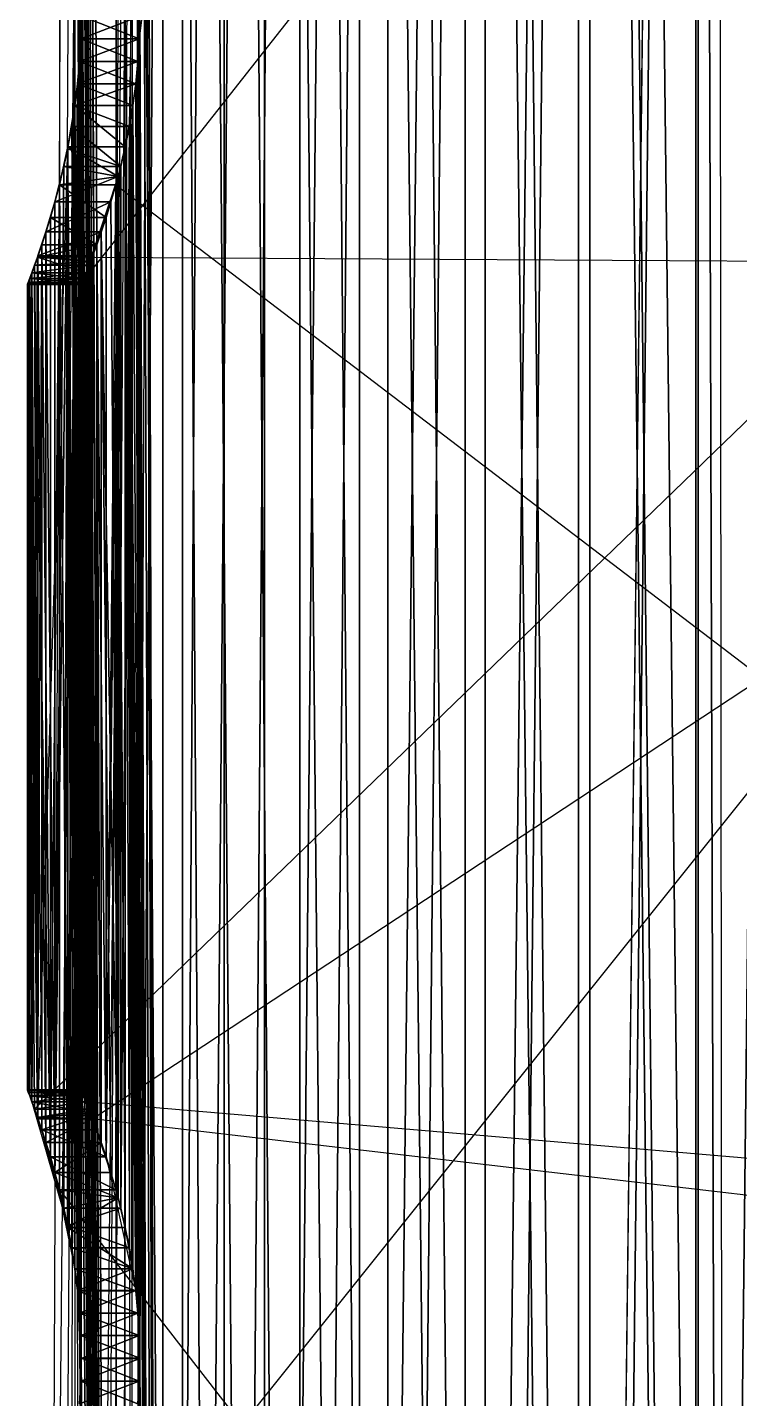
# Model space of a CAD drawing. Extents: x 234 to 504, y 2754 to 8450.
# Drawn here: x 234.2 to 371.6, y 3522.7 to 3787.2 of the extents above; entities that cross this region are included whole.
import ezdxf

# ---------------------------------------------------------------- set-up
doc = ezdxf.new("R2010")
doc.units = 0
doc.layers.get('0').update_dxf_attribs({"linetype": 'CONTINUOUS'})

msp = doc.modelspace()

# ---------------------------------------------------------------- linework, layer by layer
at = {"color": 7}
for points in [[(385.98, 6551.26, -102.26), (363.16, 4652.49, -101.29), (363.16, 6551.26, -101.29), (363.16, 4652.49, -101.29), (385.98, 6551.26, -102.26), (385.98, 4652.49, -102.26), (363.16, 4652.49, -101.29), (363.16, 4652.49, -101.29), (385.98, 4652.49, -102.26), (368.88, 2753.73, -101.17), (363.16, 4652.49, -101.29), (368.88, 2753.73, -101.17), (385.98, 4652.49, -102.26), (385.98, 2753.73, -102.26), (368.88, 2753.73, -101.17), (303.72, 8450.03, -129.98)], [(303.72, 8450.03, -129.98), (368.88, 2753.73, -111.52)], [(363.16, 8450.03, -101.29), (368.88, 2753.73, -101.17), (363.16, 2753.73, -101.29), (363.16, 4652.49, -101.29), (368.88, 2753.73, -101.17), (363.16, 4652.49, -101.29), (363.16, 2753.73, -101.29), (340.51, 2753.73, -104.19), (363.16, 4652.49, -101.29)], [(481.86, 5601.87, -184.02), (255.81, 3785.04, -287.41), (255.9, 3789.42, -287.59), (260.38, 2753.73, -296.42), (255.81, 3785.04, -287.41), (260.38, 2753.73, -296.42), (255.9, 3789.42, -287.59), (260.38, 4652.49, -296.42), (260.38, 2753.73, -296.42), (260.38, 2753.73, -296.42), (260.38, 4652.49, -296.42), (272.18, 2753.73, -313.88), (260.38, 2753.73, -296.42), (272.18, 2753.73, -313.88), (260.38, 4652.49, -296.42)], [(251.34, 4652.49, -170.14), (237.81, 3229.94, -205.01)], [(251.34, 4652.49, -170.14), (251.34, 2753.73, -170.14), (244.52, 4561.79, -184.21)], [(260.38, 4652.49, -296.42), (249.4, 3491.62, -270.02)], [(251.34, 4652.49, -301.47), (264.12, 2753.73, -320.39), (264.12, 2753.73, -320.39), (251.34, 4652.49, -301.47), (251.34, 2753.73, -301.47), (264.12, 2753.73, -320.39), (251.34, 2753.73, -301.47), (251.34, 4652.49, -301.47)], [(264.12, 4652.49, -151.22), (264.12, 2753.73, -151.22), (251.34, 2753.73, -170.14), (264.12, 4652.49, -151.22)], [(264.12, 4652.49, -151.22), (251.34, 2753.73, -170.14), (251.34, 4652.49, -170.14)], [(260.38, 2753.73, -296.42), (255.9, 3271.57, -287.59), (255.9, 3530.49, -287.59), (260.38, 2753.73, -296.42), (255.9, 3530.49, -287.59), (255.9, 3271.57, -287.59), (255.81, 3275.96, -287.41), (255.9, 3530.49, -287.59), (255.9, 3530.49, -287.59), (255.81, 3275.96, -287.41), (255.56, 3280.32, -286.85), (255.9, 3530.49, -287.59), (255.9, 3789.42, -287.59), (255.81, 3793.8, -287.41), (260.38, 4652.49, -296.42), (255.9, 3789.42, -287.59), (260.38, 4652.49, -296.42), (255.81, 3793.8, -287.41), (255.56, 3798.17, -286.85), (260.38, 4652.49, -296.42)], [(260.38, 4652.49, -175.19), (255.9, 3530.51, -184.02), (255.81, 3526.1, -184.21), (260.38, 2753.73, -175.19), (255.9, 3530.51, -184.02), (260.38, 2753.73, -175.19), (255.81, 4561.79, -184.21)], [(255.81, 4561.79, -184.21), (260.38, 2753.73, -175.19), (260.38, 4652.49, -175.19)], [(260.38, 4652.49, -175.19), (260.38, 2753.73, -175.19), (272.18, 4652.49, -157.73)], [(272.18, 4652.49, -157.73), (260.38, 2753.73, -175.19), (272.18, 2753.73, -157.73), (272.18, 4652.49, -157.73)], [(264.12, 4652.49, -320.39), (279.93, 2753.73, -336.88), (279.93, 2753.73, -336.88), (264.12, 4652.49, -320.39), (264.12, 2753.73, -320.39), (279.93, 2753.73, -336.88), (264.12, 2753.73, -320.39), (264.12, 4652.49, -320.39)], [(279.93, 4652.49, -134.74), (279.93, 2753.73, -134.74), (264.12, 2753.73, -151.22), (279.93, 4652.49, -134.74)], [(279.93, 4652.49, -134.74), (264.12, 2753.73, -151.22), (264.12, 4652.49, -151.22)], [(272.18, 4652.49, -157.73), (272.18, 2753.73, -157.73), (286.77, 4652.49, -142.51)], [(286.77, 4652.49, -142.51), (272.18, 2753.73, -157.73), (286.77, 2753.73, -142.51), (286.77, 4652.49, -142.51)], [(272.18, 4652.49, -313.88), (272.18, 2753.73, -313.88), (272.18, 2753.73, -313.88), (272.18, 4652.49, -313.88), (286.77, 2753.73, -329.1), (272.18, 2753.73, -313.88), (286.77, 2753.73, -329.1), (272.18, 4652.49, -313.88)], [(279.93, 4652.49, -336.88), (298.29, 2753.73, -350.46), (298.29, 2753.73, -350.46), (279.93, 4652.49, -336.88), (279.93, 2753.73, -336.88), (298.29, 2753.73, -350.46), (279.93, 2753.73, -336.88), (279.93, 4652.49, -336.88)], [(298.29, 4652.49, -121.16), (298.29, 2753.73, -121.16), (279.93, 2753.73, -134.74), (298.29, 4652.49, -121.16)], [(298.29, 4652.49, -121.16), (279.93, 2753.73, -134.74), (279.93, 4652.49, -134.74)], [(286.77, 4652.49, -142.51), (286.77, 2753.73, -142.51), (303.72, 4652.49, -129.98)], [(303.72, 4652.49, -129.98), (286.77, 2753.73, -142.51), (303.72, 2753.73, -129.98), (303.72, 4652.49, -129.98)], [(286.77, 4652.49, -329.1), (286.77, 2753.73, -329.1), (286.77, 2753.73, -329.1), (286.77, 4652.49, -329.1), (303.72, 2753.73, -341.64), (286.77, 2753.73, -329.1), (303.72, 2753.73, -341.64), (286.77, 4652.49, -329.1)], [(298.29, 4652.49, -350.46), (318.68, 2753.73, -360.74), (318.68, 2753.73, -360.74), (298.29, 4652.49, -350.46), (298.29, 2753.73, -350.46), (318.68, 2753.73, -360.74), (298.29, 2753.73, -350.46), (298.29, 4652.49, -350.46)], [(318.68, 4652.49, -110.88), (318.68, 2753.73, -110.88), (298.29, 2753.73, -121.16), (318.68, 4652.49, -110.88)], [(318.68, 4652.49, -110.88), (298.29, 2753.73, -121.16), (298.29, 4652.49, -121.16)], [(303.72, 4652.49, -129.98), (303.72, 2753.73, -129.98), (322.54, 4652.49, -120.49)], [(322.54, 4652.49, -120.49), (303.72, 2753.73, -129.98), (322.54, 2753.73, -120.49), (322.54, 4652.49, -120.49)], [(303.72, 4652.49, -341.64), (303.72, 2753.73, -341.64), (303.72, 2753.73, -341.64), (303.72, 4652.49, -341.64), (322.54, 2753.73, -351.13), (303.72, 2753.73, -341.64), (322.54, 2753.73, -351.13), (303.72, 4652.49, -341.64)], [(318.68, 4652.49, -360.74), (340.51, 2753.73, -367.42), (340.51, 2753.73, -367.42), (318.68, 4652.49, -360.74), (318.68, 2753.73, -360.74), (340.51, 2753.73, -367.42), (318.68, 2753.73, -360.74), (318.68, 4652.49, -360.74)], [(340.51, 4652.49, -104.19), (340.51, 2753.73, -104.19), (318.68, 2753.73, -110.88), (340.51, 4652.49, -104.19)], [(340.51, 4652.49, -104.19), (318.68, 2753.73, -110.88), (318.68, 4652.49, -110.88)], [(322.54, 4652.49, -120.49), (322.54, 2753.73, -120.49), (342.7, 4652.49, -114.31)], [(342.7, 4652.49, -114.31), (322.54, 2753.73, -120.49), (342.7, 2753.73, -114.31), (342.7, 4652.49, -114.31)], [(322.54, 4652.49, -351.13), (322.54, 2753.73, -351.13), (322.54, 2753.73, -351.13), (322.54, 4652.49, -351.13), (342.7, 2753.73, -357.3), (322.54, 2753.73, -351.13), (342.7, 2753.73, -357.3), (322.54, 4652.49, -351.13)], [(340.51, 4652.49, -367.42), (363.16, 2753.73, -370.33), (363.16, 2753.73, -370.33), (340.51, 4652.49, -367.42), (340.51, 2753.73, -367.42), (363.16, 2753.73, -370.33), (340.51, 2753.73, -367.42), (340.51, 4652.49, -367.42)], [(363.16, 4652.49, -101.29), (340.51, 2753.73, -104.19), (340.51, 4652.49, -104.19)], [(342.7, 4652.49, -114.31), (342.7, 2753.73, -114.31), (363.6, 4652.49, -111.64)], [(363.6, 4652.49, -111.64), (342.7, 2753.73, -114.31), (363.6, 2753.73, -111.64), (363.6, 4652.49, -111.64)], [(342.7, 4652.49, -357.3), (342.7, 2753.73, -357.3), (342.7, 2753.73, -357.3), (342.7, 4652.49, -357.3), (363.6, 2753.73, -359.98), (342.7, 2753.73, -357.3), (363.6, 2753.73, -359.98), (342.7, 4652.49, -357.3)], [(363.16, 4652.49, -370.33), (385.98, 2753.73, -369.36), (385.98, 2753.73, -369.36), (363.16, 4652.49, -370.33), (363.16, 2753.73, -370.33), (385.98, 2753.73, -369.36), (363.16, 2753.73, -370.33), (363.16, 4652.49, -370.33)], [(363.6, 4652.49, -111.64), (363.6, 2753.73, -111.64), (384.67, 4652.49, -112.53)], [(363.6, 4652.49, -111.64), (363.6, 2753.73, -111.64), (368.88, 2753.73, -111.52), (384.67, 4652.49, -112.53), (363.6, 2753.73, -111.64), (384.67, 4652.49, -112.53), (368.88, 2753.73, -111.52), (384.67, 2753.73, -112.53), (384.67, 4652.49, -112.53)], [(363.6, 4652.49, -359.98), (363.6, 2753.73, -359.98), (363.6, 2753.73, -359.98), (363.6, 4652.49, -359.98), (384.67, 2753.73, -359.08), (363.6, 2753.73, -359.98), (384.67, 2753.73, -359.08), (363.6, 4652.49, -359.98)], [(236.18, 2753.73, -258.56), (243.91, 4579.25, -285.92)], [(246.38, 2753.73, -214.8), (255.81, 4570.58, -184.21)], [(244.52, 4561.8, -287.41), (251.34, 2753.73, -301.47), (251.34, 2753.73, -301.47), (244.52, 4561.8, -287.41)], [(244.52, 4561.79, -184.21), (251.34, 2753.73, -170.14), (244.6, 4307.28, -184.02)], [(243.4, 4548.93, -284.63), (243.4, 3513.24, -284.63)], [(253.9, 4544.85, -188.62), (254.59, 3547.77, -186.99), (255.15, 3543.54, -185.69), (253.9, 3768.09, -188.62), (254.59, 3547.77, -186.99), (253.9, 3768.09, -188.62), (255.15, 3543.54, -185.69), (255.56, 3539.23, -184.77), (253.9, 3768.09, -188.62), (253.9, 3768.09, -188.62), (255.56, 3539.23, -184.77), (255.81, 3534.89, -184.21), (253.9, 3768.09, -188.62), (251.73, 3758.45, -194.3), (251.73, 3561.46, -194.3), (252.24, 3760.42, -192.9), (251.73, 3758.45, -194.3), (252.24, 3760.42, -192.9), (251.73, 3561.46, -194.3), (252.24, 3559.49, -192.9), (252.24, 3760.42, -192.9), (252.24, 3760.42, -192.9), (252.24, 3559.49, -192.9), (253.9, 3768.09, -188.62), (252.24, 3760.42, -192.9), (253.9, 3768.09, -188.62), (252.24, 3559.49, -192.9), (253.9, 3551.82, -188.62), (253.9, 3768.09, -188.62), (253.9, 3768.09, -188.62), (253.9, 3551.82, -188.62), (254.59, 3547.77, -186.99), (253.9, 3768.09, -188.62), (254.59, 3806.69, -186.99)], [(240.41, 4339.79, -276.1), (240.41, 4080.87, -276.1), (242.06, 4073.59, -281.02), (242.06, 4282.01, -281.02), (240.41, 4080.87, -276.1), (240.41, 3563.03, -276.1), (242.06, 3555.75, -281.02), (240.41, 3756.88, -276.1), (240.41, 3563.03, -276.1), (500.75, 3227.48, -262.96)], [(241.93, 2753.73, -280.66), (243.91, 4320.33, -285.92)], [(255.56, 4057.09, -286.85), (255.9, 3530.49, -287.59), (255.81, 3534.88, -287.41), (253.11, 3764.16, -281.02), (255.9, 3530.49, -287.59), (253.11, 3764.16, -281.02), (255.81, 3534.88, -287.41), (255.56, 3539.25, -286.85), (253.11, 3764.16, -281.02), (253.11, 3764.16, -281.02), (255.56, 3539.25, -286.85), (255.14, 3543.57, -285.91), (253.11, 3764.16, -281.02), (255.14, 4320.33, -285.91)], [(255.56, 4316.01, -286.85), (255.56, 3262.82, -286.85), (260.38, 2753.73, -296.42), (255.15, 3258.51, -285.92), (255.56, 3262.82, -286.85), (255.15, 3258.51, -285.92), (260.38, 2753.73, -296.42)], [(244.52, 4302.88, -287.41), (251.34, 2753.73, -301.47), (244.6, 4307.26, -287.59), (244.6, 4048.34, -287.59), (244.52, 4043.95, -287.41), (251.34, 2753.73, -301.47), (244.6, 4048.34, -287.59), (244.52, 4043.95, -287.41), (244.29, 4039.59, -286.85), (251.34, 2753.73, -301.47), (244.52, 4043.95, -287.41), (251.34, 2753.73, -301.47), (244.29, 4039.59, -286.85), (243.91, 4035.28, -285.92), (251.34, 2753.73, -301.47), (251.34, 2753.73, -301.47), (243.91, 4035.28, -285.92), (243.4, 4031.09, -284.63), (251.34, 2753.73, -301.47), (243.91, 4294.2, -285.92)], [(244.6, 4307.28, -184.02), (251.34, 2753.73, -170.14), (244.52, 4302.87, -184.21)], [(244.6, 4307.26, -287.59), (251.34, 2753.73, -301.47), (244.6, 4307.26, -287.59)], [(260.38, 2753.73, -175.19), (255.56, 3780.65, -184.77), (255.15, 3776.37, -185.69), (255.9, 3530.51, -184.02), (255.56, 3780.65, -184.77), (255.9, 4307.28, -184.02), (255.9, 4048.36, -184.02), (260.38, 2753.73, -175.19), (255.9, 4307.28, -184.02), (260.38, 2753.73, -175.19), (255.9, 4048.36, -184.02), (255.9, 3789.44, -184.02), (260.38, 2753.73, -175.19)], [(255.9, 4307.28, -184.02), (260.38, 2753.73, -175.19), (255.9, 4307.28, -184.02)], [(243.4, 4290.01, -284.63), (244.6, 4048.34, -287.59), (243.91, 4294.2, -285.92), (251.34, 2753.73, -301.47), (244.52, 4302.88, -287.41), (244.6, 4048.34, -287.59), (251.34, 2753.73, -301.47), (244.6, 4048.34, -287.59), (244.52, 4302.88, -287.41)], [(244.52, 4302.87, -184.21), (251.34, 2753.73, -170.14), (244.6, 4048.36, -184.02), (244.52, 4302.87, -184.21)], [(251.34, 2753.73, -301.47), (243.91, 3776.36, -285.92), (243.4, 3772.17, -284.63), (251.34, 2753.73, -301.47), (243.91, 4061.41, -285.92), (244.29, 4057.09, -286.85), (243.4, 4290.01, -284.63), (243.91, 4061.41, -285.92), (243.4, 4290.01, -284.63), (244.29, 4057.09, -286.85), (244.52, 4052.73, -287.41), (243.4, 4290.01, -284.63)], [(243.4, 4290.01, -284.63), (244.29, 3539.25, -286.85), (243.4, 3772.17, -284.63), (243.91, 3543.56, -285.92), (244.29, 3539.25, -286.85), (243.91, 3543.56, -285.92), (243.4, 3772.17, -284.63), (243.4, 3547.75, -284.63), (243.91, 3543.56, -285.92), (244.52, 3526.11, -287.41), (251.34, 2753.73, -301.47), (244.6, 3530.49, -287.59), (244.52, 3526.11, -287.41), (244.6, 3530.49, -287.59), (251.34, 2753.73, -301.47), (243.4, 3772.17, -284.63), (244.6, 3530.49, -287.59), (244.6, 3530.49, -287.59), (243.4, 3772.17, -284.63), (244.52, 3534.88, -287.41), (244.6, 3530.49, -287.59), (244.52, 3534.88, -287.41), (243.4, 3772.17, -284.63), (244.29, 3539.25, -286.85), (244.52, 3534.88, -287.41), (244.52, 3526.11, -287.41), (244.29, 3521.74, -286.85)], [(251.7, 2753.73, -194.4), (253.9, 4069.67, -188.62), (253.9, 4285.93, -188.62)], [(251.73, 4276.29, -277.31), (249.4, 4087.21, -270.02), (251.31, 4274.73, -276.1), (251.31, 4015.81, -276.1), (251.73, 4017.37, -277.31), (249.4, 3828.29, -270.02), (251.31, 4015.81, -276.1), (251.31, 3756.88, -276.1), (251.73, 3758.45, -277.31), (249.4, 3569.37, -270.02), (251.31, 3756.88, -276.1), (490.16, 3574.59, -262.96), (489.13, 3571.66, -267.22), (490.16, 3745.32, -262.96), (490.16, 3574.59, -262.96), (482.13, 3263.76, -287), (482.13, 2753.73, -287)], [(251.31, 3304.1, -276.1), (255.81, 3526.11, -287.41), (255.9, 3530.49, -287.59), (253.11, 3296.83, -281.02), (255.81, 3526.11, -287.41), (255.14, 4061.41, -285.91)], [(244.6, 3789.44, -184.02), (251.34, 2753.73, -170.14), (244.52, 3785.03, -184.21), (244.6, 3789.44, -184.02), (244.52, 3785.03, -184.21), (251.34, 2753.73, -170.14), (244.6, 3530.51, -184.02), (244.52, 3785.03, -184.21), (244.52, 3785.03, -184.21), (244.6, 3530.51, -184.02), (244.29, 3780.65, -184.77), (244.52, 3785.03, -184.21), (244.29, 3780.65, -184.77), (244.6, 3530.51, -184.02), (243.91, 3776.37, -185.69), (244.29, 3780.65, -184.77), (244.52, 4052.73, -184.21)], [(244.6, 4048.36, -184.02), (251.34, 2753.73, -170.14), (244.6, 3789.44, -184.02)], [(255.9, 4048.36, -184.02), (255.9, 3271.59, -184.02)], [(485.52, 3559.49, -192.9), (245.52, 3580.01, -250.96), (245.08, 3581.12, -246.72), (244.77, 3738.05, -242.38), (245.52, 3580.01, -250.96), (245.52, 3580.01, -250.96), (244.77, 3738.05, -242.38), (246.11, 3578.54, -255.12), (245.52, 3580.01, -250.96), (245.08, 3581.12, -246.72), (244.77, 3581.86, -242.41), (244.77, 3738.05, -242.38), (245.08, 3581.12, -246.72), (244.77, 3738.05, -242.38), (244.77, 3581.86, -242.41), (244.62, 3582.23, -238.01), (244.77, 3738.05, -242.38), (244.77, 3738.05, -242.38), (244.62, 3582.23, -238.01), (244.62, 3737.68, -238), (244.77, 3738.05, -242.38), (246.11, 3578.54, -255.12), (244.77, 3738.05, -242.38), (246.39, 3577.8, -256.86), (246.11, 3578.54, -255.12), (246.39, 3577.8, -256.86), (244.77, 3738.05, -242.38), (245.08, 3738.79, -246.72), (246.39, 3577.8, -256.86), (246.39, 3577.8, -256.86), (245.08, 3738.79, -246.72), (245.53, 3739.9, -250.98), (246.39, 3577.8, -256.86), (249.4, 3569.37, -270.02), (251.73, 3758.45, -277.31), (251.31, 3563.03, -276.1), (249.4, 3569.37, -270.02), (255.14, 3543.57, -285.91), (254.59, 3547.75, -284.63), (253.11, 3764.16, -281.02), (255.14, 3543.57, -285.91), (253.11, 3764.16, -281.02), (254.59, 3547.75, -284.63), (253.11, 3555.75, -281.02), (253.11, 3764.16, -281.02), (253.11, 3764.16, -281.02), (253.11, 3555.75, -281.02), (251.73, 3758.45, -277.31), (253.11, 3764.16, -281.02), (251.73, 3758.45, -277.31), (253.11, 3555.75, -281.02), (251.73, 3561.46, -277.31), (251.73, 3758.45, -277.31), (251.73, 3758.45, -277.31), (251.73, 3561.46, -277.31), (251.31, 3563.03, -276.1), (251.73, 3758.45, -277.31), (245.53, 3739.9, -250.98), (246.11, 3741.37, -255.12), (246.39, 3577.8, -256.86), (245.53, 3739.9, -250.98), (246.39, 3577.8, -256.86), (246.11, 3741.37, -255.12), (246.38, 3742.08, -256.81), (246.39, 3577.8, -256.86), (246.39, 3577.8, -256.86), (246.38, 3742.08, -256.81), (247.6, 3574.59, -262.96), (246.39, 3577.8, -256.86), (247.6, 3574.59, -262.96), (246.38, 3742.08, -256.81), (247.6, 3745.32, -262.96), (247.6, 3574.59, -262.96), (247.6, 3574.59, -262.96), (247.6, 3745.32, -262.96), (249.4, 3569.37, -270.02), (247.6, 3574.59, -262.96), (249.4, 3569.37, -270.02), (247.6, 3745.32, -262.96), (249.4, 3750.54, -270.02), (249.4, 3569.37, -270.02), (249.4, 3569.37, -270.02), (249.4, 3750.54, -270.02), (251.31, 3756.88, -276.1), (249.4, 3569.37, -270.02), (246.8, 3576.73, -212.49), (248.47, 3572.13, -205.01), (246.8, 3743.18, -212.49), (246.8, 3576.73, -212.49), (246.8, 3743.18, -212.49), (248.47, 3572.13, -205.01), (248.47, 3747.78, -205.01), (246.8, 3743.18, -212.49), (251.73, 3758.45, -194.3), (250.35, 3753.59, -198.42), (251.73, 3561.46, -194.3), (251.73, 3758.45, -194.3), (251.73, 3561.46, -194.3), (250.35, 3753.59, -198.42), (248.47, 3747.78, -205.01), (251.73, 3561.46, -194.3), (251.73, 3561.46, -194.3), (248.47, 3747.78, -205.01), (250.35, 3566.33, -198.42), (251.73, 3561.46, -194.3), (250.35, 3566.33, -198.42), (248.47, 3747.78, -205.01), (248.47, 3572.13, -205.01), (250.35, 3566.33, -198.42), (246.8, 3576.73, -212.49), (246.8, 3743.18, -212.49), (246.38, 3577.83, -214.8), (246.8, 3576.73, -212.49), (246.38, 3577.83, -214.8), (246.8, 3743.18, -212.49), (246.38, 3742.08, -214.8), (246.38, 3577.83, -214.8), (246.38, 3577.83, -214.8), (246.38, 3742.08, -214.8), (245.52, 3739.9, -220.64), (246.38, 3577.83, -214.8), (245.52, 3739.9, -220.64), (245.08, 3738.8, -224.88), (246.38, 3577.83, -214.8), (245.52, 3739.9, -220.64), (246.38, 3577.83, -214.8), (245.08, 3738.8, -224.88), (244.77, 3738.05, -229.23), (246.38, 3577.83, -214.8), (246.38, 3577.83, -214.8), (244.77, 3738.05, -229.23), (245.52, 3580.01, -220.64), (246.38, 3577.83, -214.8), (245.52, 3580.01, -220.64), (244.77, 3738.05, -229.23), (245.08, 3581.12, -224.9), (245.52, 3580.01, -220.64), (244.62, 3737.68, -238), (244.62, 3582.23, -238.01), (244.6, 3737.63, -235.81), (244.62, 3737.68, -238), (244.6, 3737.63, -235.81), (244.62, 3582.23, -238.01), (244.6, 3582.28, -235.81), (244.6, 3737.63, -235.81), (244.6, 3737.63, -235.81), (244.6, 3582.28, -235.81), (244.77, 3738.05, -229.23), (244.6, 3737.63, -235.81), (244.77, 3738.05, -229.23), (244.6, 3582.28, -235.81), (244.77, 3581.86, -229.23), (244.77, 3738.05, -229.23), (244.77, 3738.05, -229.23), (244.77, 3581.86, -229.23), (245.08, 3581.12, -224.9), (244.77, 3738.05, -229.23), (482.2, 4039.59, -286.85)], [(251.34, 2753.73, -170.14), (244.52, 3526.1, -184.21), (244.6, 3530.51, -184.02), (251.34, 2753.73, -170.14), (244.29, 3539.23, -184.76), (243.91, 3543.54, -185.69), (241.98, 3763.8, -190.8), (244.29, 3539.23, -184.76), (242.78, 3768.09, -188.62), (244.6, 3530.51, -184.02), (241.98, 3763.8, -190.8), (242.78, 3768.09, -188.62), (241.98, 3763.8, -190.8), (244.6, 3530.51, -184.02), (244.52, 3534.89, -184.21), (241.98, 3763.8, -190.8), (241.98, 3763.8, -190.8), (244.52, 3534.89, -184.21), (244.29, 3539.23, -184.76), (241.98, 3763.8, -190.8), (243.91, 3543.54, -185.69), (243.4, 3547.77, -186.99), (241.98, 3763.8, -190.8), (243.91, 3543.54, -185.69), (241.98, 3763.8, -190.8), (243.4, 3547.77, -186.99), (242.78, 3551.82, -188.62), (241.98, 3763.8, -190.8), (241.98, 3763.8, -190.8), (242.78, 3551.82, -188.62), (241.98, 3556.11, -190.8), (241.98, 3763.8, -190.8), (243.41, 4031.1, -186.98)], [(243.91, 3802.48, -285.92), (244.52, 3785.03, -287.41), (251.34, 2753.73, -301.47), (244.6, 3789.42, -287.59), (244.52, 3785.03, -287.41), (244.6, 3789.42, -287.59), (251.34, 2753.73, -301.47), (243.4, 4031.09, -284.63)], [(253.9, 4027.01, -188.62), (254.59, 3288.85, -186.99)], [(502.13, 3741.37, -255.12), (236.18, 3742.9, -213.05), (236.18, 3577.01, -213.05), (235.1, 3580.01, -220.64), (236.18, 3742.9, -213.05), (234.4, 3738.05, -229.23), (234.68, 3738.8, -224.88), (235.1, 3580.01, -220.64), (234.4, 3738.05, -229.23), (235.1, 3580.01, -220.64), (234.68, 3738.8, -224.88), (235.1, 3739.9, -220.64), (235.1, 3580.01, -220.64), (235.1, 3580.01, -220.64), (235.1, 3739.9, -220.64), (236.18, 3742.9, -213.05), (235.1, 3580.01, -220.64), (241.98, 3556.11, -190.8), (241.26, 3559.49, -192.9), (241.98, 3763.8, -190.8), (241.98, 3556.11, -190.8), (241.98, 3763.8, -190.8), (241.26, 3559.49, -192.9), (239.53, 3566.33, -198.42), (241.98, 3763.8, -190.8), (241.98, 3763.8, -190.8), (239.53, 3566.33, -198.42), (241.26, 3760.42, -192.9), (241.98, 3763.8, -190.8), (236.18, 3577.01, -213.05), (236.18, 3742.9, -213.05), (236.27, 3576.73, -212.49), (236.18, 3577.01, -213.05), (236.27, 3576.73, -212.49), (236.18, 3742.9, -213.05), (236.27, 3743.18, -212.49), (236.27, 3576.73, -212.49), (236.27, 3576.73, -212.49), (236.27, 3743.18, -212.49), (237.81, 3572.13, -205.01), (236.27, 3576.73, -212.49), (237.81, 3572.13, -205.01), (236.27, 3743.18, -212.49), (237.81, 3747.78, -205.01), (237.81, 3572.13, -205.01), (237.81, 3572.13, -205.01), (237.81, 3747.78, -205.01), (239.53, 3566.33, -198.42), (237.81, 3572.13, -205.01), (239.53, 3566.33, -198.42), (237.81, 3747.78, -205.01), (239.53, 3753.59, -198.42), (239.53, 3566.33, -198.42), (239.53, 3566.33, -198.42), (239.53, 3753.59, -198.42), (241.26, 3760.42, -192.9), (239.53, 3566.33, -198.42), (243.4, 3547.75, -284.63), (243.4, 3772.17, -284.63), (242.06, 3555.75, -281.02), (243.4, 3547.75, -284.63), (242.06, 3555.75, -281.02), (243.4, 3772.17, -284.63), (242.06, 3764.16, -281.02), (242.06, 3555.75, -281.02), (242.06, 3555.75, -281.02), (242.06, 3764.16, -281.02), (240.41, 3756.88, -276.1), (242.06, 3555.75, -281.02), (237.01, 3574.59, -262.96), (238.66, 3569.37, -270.02), (237.01, 3745.32, -262.96), (237.01, 3574.59, -262.96), (240.41, 3563.03, -276.1), (240.41, 3756.88, -276.1), (238.66, 3569.37, -270.02), (240.41, 3563.03, -276.1), (238.66, 3569.37, -270.02), (240.41, 3756.88, -276.1), (238.66, 3750.54, -270.02), (238.66, 3569.37, -270.02), (238.66, 3569.37, -270.02), (238.66, 3750.54, -270.02), (237.01, 3745.32, -262.96), (238.66, 3569.37, -270.02), (235.63, 3741.37, -255.12), (235.1, 3739.9, -250.98), (236.19, 3576.97, -258.64), (235.63, 3741.37, -255.12), (237.01, 3574.59, -262.96), (237.01, 3745.32, -262.96), (236.19, 3576.97, -258.64), (237.01, 3574.59, -262.96), (236.19, 3576.97, -258.64), (237.01, 3745.32, -262.96), (236.18, 3742.9, -258.56), (236.19, 3576.97, -258.64), (236.19, 3576.97, -258.64), (236.18, 3742.9, -258.56), (235.63, 3741.37, -255.12), (236.19, 3576.97, -258.64), (235.1, 3580.01, -220.64), (234.68, 3581.12, -224.9), (234.4, 3738.05, -229.23), (235.1, 3580.01, -220.64), (234.4, 3738.05, -229.23), (234.68, 3581.12, -224.9), (234.4, 3581.86, -229.23), (234.4, 3738.05, -229.23), (234.4, 3738.05, -229.23), (234.4, 3581.86, -229.23), (234.24, 3737.63, -235.81), (234.4, 3738.05, -229.23), (234.24, 3737.63, -235.81), (234.4, 3581.86, -229.23), (234.24, 3582.28, -235.81), (234.24, 3737.63, -235.81), (234.24, 3737.63, -235.81), (234.24, 3582.28, -235.81), (234.26, 3737.68, -238), (234.24, 3737.63, -235.81), (234.26, 3737.68, -238), (234.24, 3582.28, -235.81), (234.26, 3582.23, -238.01), (234.26, 3737.68, -238), (234.26, 3737.68, -238), (234.26, 3582.23, -238.01), (234.4, 3738.05, -242.38), (234.26, 3737.68, -238), (234.26, 3582.23, -238.01), (234.4, 3581.86, -242.4), (234.4, 3738.05, -242.38), (234.26, 3582.23, -238.01), (234.4, 3738.05, -242.38), (234.4, 3581.86, -242.4), (234.68, 3581.12, -246.72), (234.4, 3738.05, -242.38), (234.4, 3738.05, -242.38), (234.68, 3581.12, -246.72), (235.09, 3580.01, -250.96), (234.4, 3738.05, -242.38), (235.1, 3739.9, -250.98), (234.68, 3738.79, -246.72), (236.19, 3576.97, -258.64), (235.1, 3739.9, -250.98), (236.19, 3576.97, -258.64), (234.68, 3738.79, -246.72), (234.4, 3738.05, -242.38), (236.19, 3576.97, -258.64), (236.19, 3576.97, -258.64), (234.4, 3738.05, -242.38), (235.63, 3578.54, -255.12), (236.19, 3576.97, -258.64), (235.63, 3578.54, -255.12), (234.4, 3738.05, -242.38), (235.09, 3580.01, -250.96), (235.63, 3578.54, -255.12), (501.49, 3835.66, -212.49)], [(253.11, 3814.67, -281.02), (249.4, 3232.7, -270.02)], [(255.56, 3521.74, -286.85), (255.81, 3526.11, -287.41), (253.11, 3296.83, -281.02), (253.11, 3814.67, -281.02)], [(244.52, 3793.81, -287.41), (244.52, 3785.03, -287.41), (244.29, 3780.67, -286.85), (251.34, 2753.73, -301.47), (244.52, 3785.03, -287.41), (251.34, 2753.73, -301.47), (244.29, 3780.67, -286.85), (243.91, 3776.36, -285.92), (251.34, 2753.73, -301.47)], [(244.6, 3789.44, -184.02), (255.81, 3785.03, -184.21), (255.9, 3789.44, -184.02), (255.81, 3785.03, -184.21), (244.6, 3789.44, -184.02), (244.52, 3785.03, -184.21), (255.81, 3785.03, -184.21), (255.81, 3785.03, -184.21), (244.52, 3785.03, -184.21), (255.56, 3780.65, -184.77), (255.81, 3785.03, -184.21), (255.56, 3780.65, -184.77), (244.52, 3785.03, -184.21), (244.29, 3780.65, -184.77), (255.56, 3780.65, -184.77), (255.56, 3780.65, -184.77), (244.29, 3780.65, -184.77), (255.15, 3776.37, -185.69), (255.56, 3780.65, -184.77), (255.15, 3776.37, -185.69), (244.29, 3780.65, -184.77), (243.91, 3776.37, -185.69), (255.15, 3776.37, -185.69), (255.15, 3776.37, -185.69), (243.91, 3776.37, -185.69), (254.59, 3772.17, -186.98), (255.15, 3776.37, -185.69), (254.59, 3772.17, -186.98), (243.91, 3776.37, -185.69), (243.41, 3772.17, -186.98), (254.59, 3772.17, -186.98), (254.59, 3772.17, -186.98), (243.41, 3772.17, -186.98), (253.9, 3768.09, -188.62), (254.59, 3772.17, -186.98), (253.9, 3768.09, -188.62), (243.41, 3772.17, -186.98), (242.78, 3768.09, -188.62), (253.9, 3768.09, -188.62), (253.9, 3768.09, -188.62), (242.78, 3768.09, -188.62), (252.24, 3760.42, -192.9), (253.9, 3768.09, -188.62), (242.78, 3768.09, -188.62), (241.98, 3763.8, -190.8), (252.24, 3760.42, -192.9), (242.78, 3768.09, -188.62), (252.24, 3760.42, -192.9), (241.98, 3763.8, -190.8), (241.26, 3760.42, -192.9), (252.24, 3760.42, -192.9), (252.24, 3760.42, -192.9), (241.26, 3760.42, -192.9), (251.73, 3758.45, -194.3), (252.24, 3760.42, -192.9), (251.73, 3758.45, -194.3), (241.26, 3760.42, -192.9), (239.53, 3753.59, -198.42), (251.73, 3758.45, -194.3), (251.73, 3758.45, -194.3), (239.53, 3753.59, -198.42), (250.35, 3753.59, -198.42), (251.73, 3758.45, -194.3), (250.35, 3753.59, -198.42), (239.53, 3753.59, -198.42), (237.81, 3747.78, -205.01), (250.35, 3753.59, -198.42), (250.35, 3753.59, -198.42), (237.81, 3747.78, -205.01), (248.47, 3747.78, -205.01), (250.35, 3753.59, -198.42), (248.47, 3747.78, -205.01), (237.81, 3747.78, -205.01), (236.27, 3743.18, -212.49), (248.47, 3747.78, -205.01), (248.47, 3747.78, -205.01), (236.27, 3743.18, -212.49), (246.8, 3743.18, -212.49), (248.47, 3747.78, -205.01), (246.8, 3743.18, -212.49), (236.27, 3743.18, -212.49), (246.38, 3742.08, -214.8), (246.8, 3743.18, -212.49), (246.38, 3742.08, -214.8), (236.27, 3743.18, -212.49), (236.18, 3742.9, -213.05), (246.38, 3742.08, -214.8), (246.38, 3742.08, -214.8), (236.18, 3742.9, -213.05), (245.52, 3739.9, -220.64), (246.38, 3742.08, -214.8), (245.52, 3739.9, -220.64), (236.18, 3742.9, -213.05), (235.1, 3739.9, -220.64), (245.52, 3739.9, -220.64), (245.52, 3739.9, -220.64), (235.1, 3739.9, -220.64), (245.08, 3738.8, -224.88), (245.52, 3739.9, -220.64), (245.08, 3738.8, -224.88), (235.1, 3739.9, -220.64), (234.68, 3738.8, -224.88), (245.08, 3738.8, -224.88), (245.08, 3738.8, -224.88), (234.68, 3738.8, -224.88), (244.77, 3738.05, -229.23), (245.08, 3738.8, -224.88), (244.77, 3738.05, -229.23), (234.68, 3738.8, -224.88), (234.4, 3738.05, -229.23), (244.77, 3738.05, -229.23), (244.77, 3738.05, -229.23), (234.4, 3738.05, -229.23), (244.6, 3737.63, -235.81), (244.77, 3738.05, -229.23), (244.6, 3737.63, -235.81), (234.4, 3738.05, -229.23), (234.24, 3737.63, -235.81), (244.6, 3737.63, -235.81), (244.6, 3737.63, -235.81), (234.24, 3737.63, -235.81), (244.62, 3737.68, -238), (244.6, 3737.63, -235.81), (244.62, 3737.68, -238), (234.24, 3737.63, -235.81), (234.26, 3737.68, -238), (244.62, 3737.68, -238), (244.62, 3737.68, -238), (234.26, 3737.68, -238), (244.77, 3738.05, -242.38), (244.62, 3737.68, -238), (244.77, 3738.05, -242.38), (234.26, 3737.68, -238), (234.4, 3738.05, -242.38), (244.77, 3738.05, -242.38), (244.77, 3738.05, -242.38), (234.4, 3738.05, -242.38), (245.08, 3738.79, -246.72), (244.77, 3738.05, -242.38), (245.08, 3738.79, -246.72), (234.4, 3738.05, -242.38), (234.68, 3738.79, -246.72), (245.08, 3738.79, -246.72), (245.08, 3738.79, -246.72), (234.68, 3738.79, -246.72), (245.53, 3739.9, -250.98), (245.08, 3738.79, -246.72), (245.53, 3739.9, -250.98), (234.68, 3738.79, -246.72), (235.1, 3739.9, -250.98), (245.53, 3739.9, -250.98), (245.53, 3739.9, -250.98), (235.1, 3739.9, -250.98), (246.11, 3741.37, -255.12), (245.53, 3739.9, -250.98), (246.11, 3741.37, -255.12), (235.1, 3739.9, -250.98), (235.63, 3741.37, -255.12), (246.11, 3741.37, -255.12), (246.11, 3741.37, -255.12), (235.63, 3741.37, -255.12), (246.38, 3742.08, -256.81), (246.11, 3741.37, -255.12), (246.38, 3742.08, -256.81), (235.63, 3741.37, -255.12), (236.18, 3742.9, -258.56), (246.38, 3742.08, -256.81), (246.38, 3742.08, -256.81), (236.18, 3742.9, -258.56), (247.6, 3745.32, -262.96), (246.38, 3742.08, -256.81), (236.18, 3742.9, -258.56), (237.01, 3745.32, -262.96), (247.6, 3745.32, -262.96), (236.18, 3742.9, -258.56), (247.6, 3745.32, -262.96), (237.01, 3745.32, -262.96), (238.66, 3750.54, -270.02), (247.6, 3745.32, -262.96), (247.6, 3745.32, -262.96), (238.66, 3750.54, -270.02), (249.4, 3750.54, -270.02), (247.6, 3745.32, -262.96), (249.4, 3750.54, -270.02), (238.66, 3750.54, -270.02), (240.41, 3756.88, -276.1), (249.4, 3750.54, -270.02), (249.4, 3750.54, -270.02), (240.41, 3756.88, -276.1), (251.31, 3756.88, -276.1), (249.4, 3750.54, -270.02), (251.31, 3756.88, -276.1), (240.41, 3756.88, -276.1), (251.73, 3758.45, -277.31), (251.31, 3756.88, -276.1), (251.73, 3758.45, -277.31), (240.41, 3756.88, -276.1), (242.06, 3764.16, -281.02), (251.73, 3758.45, -277.31), (251.73, 3758.45, -277.31), (242.06, 3764.16, -281.02), (253.11, 3764.16, -281.02), (251.73, 3758.45, -277.31), (253.11, 3764.16, -281.02), (242.06, 3764.16, -281.02), (243.4, 3772.17, -284.63), (253.11, 3764.16, -281.02), (253.11, 3764.16, -281.02), (243.4, 3772.17, -284.63), (254.59, 3772.17, -284.63), (253.11, 3764.16, -281.02), (254.59, 3772.17, -284.63), (243.4, 3772.17, -284.63), (255.15, 3776.35, -285.92), (254.59, 3772.17, -284.63), (255.15, 3776.35, -285.92), (243.4, 3772.17, -284.63), (243.91, 3776.36, -285.92), (255.15, 3776.35, -285.92), (255.15, 3776.35, -285.92), (243.91, 3776.36, -285.92), (255.56, 3780.67, -286.85), (255.15, 3776.35, -285.92), (255.56, 3780.67, -286.85), (243.91, 3776.36, -285.92), (244.29, 3780.67, -286.85), (255.56, 3780.67, -286.85), (255.56, 3780.67, -286.85), (244.29, 3780.67, -286.85), (255.81, 3785.04, -287.41), (255.56, 3780.67, -286.85), (255.81, 3785.04, -287.41), (244.29, 3780.67, -286.85), (244.52, 3785.03, -287.41), (255.81, 3785.04, -287.41), (255.81, 3785.04, -287.41), (244.52, 3785.03, -287.41), (255.9, 3789.42, -287.59), (255.81, 3785.04, -287.41), (255.9, 3789.42, -287.59), (244.52, 3785.03, -287.41), (244.6, 3789.42, -287.59)], [(260.38, 2753.73, -175.19), (255.9, 3789.44, -184.02), (255.9, 3530.51, -184.02), (260.38, 2753.73, -175.19), (255.9, 3530.51, -184.02), (255.9, 3789.44, -184.02), (255.81, 3785.03, -184.21), (255.9, 3530.51, -184.02), (255.9, 3530.51, -184.02), (255.81, 3785.03, -184.21), (255.56, 3780.65, -184.77), (255.9, 3530.51, -184.02), (255.15, 3776.37, -185.69), (254.59, 3772.17, -186.98), (255.9, 3530.51, -184.02), (255.15, 3776.37, -185.69), (255.9, 3530.51, -184.02), (254.59, 3772.17, -186.98), (253.9, 3768.09, -188.62), (255.9, 3530.51, -184.02), (255.9, 3530.51, -184.02), (253.9, 3768.09, -188.62), (255.81, 3534.89, -184.21), (255.9, 3530.51, -184.02), (254.59, 3254.33, -186.98)], [(260.38, 2753.73, -296.42), (255.56, 3780.67, -286.85), (255.81, 3785.04, -287.41), (260.38, 2753.73, -296.42), (255.56, 3280.32, -286.85), (255.14, 3284.64, -285.91), (255.9, 3530.49, -287.59), (255.56, 3280.32, -286.85), (255.9, 3530.49, -287.59), (255.14, 3284.64, -285.91), (254.59, 3288.82, -284.63), (255.9, 3530.49, -287.59), (255.9, 3530.49, -287.59), (254.59, 3288.82, -284.63), (253.11, 3296.83, -281.02), (255.9, 3530.49, -287.59), (255.56, 3262.82, -286.85), (255.81, 3267.19, -287.41), (260.38, 2753.73, -296.42), (255.56, 3262.82, -286.85), (260.38, 2753.73, -296.42), (255.81, 3267.19, -287.41), (255.9, 3271.57, -287.59), (260.38, 2753.73, -296.42)], [(254.59, 3254.32, -284.63), (255.15, 3258.51, -285.92), (253.11, 3764.16, -281.02), (254.59, 3772.17, -284.63), (255.9, 3530.49, -287.59), (253.11, 3764.16, -281.02), (255.9, 3530.49, -287.59), (254.59, 3772.17, -284.63), (255.15, 3776.35, -285.92), (255.9, 3530.49, -287.59), (255.9, 3530.49, -287.59), (255.15, 3776.35, -285.92), (260.38, 2753.73, -296.42), (255.9, 3530.49, -287.59), (260.38, 2753.73, -296.42), (255.15, 3776.35, -285.92), (255.56, 3780.67, -286.85), (260.38, 2753.73, -296.42)], [(241.98, 3504.88, -190.8), (243.91, 3776.37, -185.69), (244.6, 3530.51, -184.02), (243.41, 3772.17, -186.98), (243.91, 3776.37, -185.69), (243.41, 3772.17, -186.98), (244.6, 3530.51, -184.02), (242.78, 3768.09, -188.62), (243.41, 3772.17, -186.98), (243.91, 3517.45, -185.69)], [(244.77, 3479.13, -229.23), (482.61, 3776.38, -285.92)], [(244.29, 3521.74, -286.85), (255.81, 3526.11, -287.41), (255.56, 3521.74, -286.85), (255.81, 3526.11, -287.41), (244.29, 3521.74, -286.85), (244.52, 3526.11, -287.41), (255.81, 3526.11, -287.41), (255.81, 3526.11, -287.41), (244.52, 3526.11, -287.41), (255.9, 3530.49, -287.59), (255.81, 3526.11, -287.41), (255.9, 3530.49, -287.59), (244.52, 3526.11, -287.41), (244.6, 3530.49, -287.59), (255.9, 3530.49, -287.59), (255.9, 3530.49, -287.59), (244.6, 3530.49, -287.59), (255.81, 3534.88, -287.41), (255.9, 3530.49, -287.59), (255.81, 3534.88, -287.41), (244.6, 3530.49, -287.59), (244.52, 3534.88, -287.41), (255.81, 3534.88, -287.41), (255.81, 3534.88, -287.41), (244.52, 3534.88, -287.41), (255.56, 3539.25, -286.85), (255.81, 3534.88, -287.41), (255.56, 3539.25, -286.85), (244.52, 3534.88, -287.41), (244.29, 3539.25, -286.85), (255.56, 3539.25, -286.85), (255.56, 3539.25, -286.85), (244.29, 3539.25, -286.85), (255.14, 3543.57, -285.91), (255.56, 3539.25, -286.85), (255.14, 3543.57, -285.91), (244.29, 3539.25, -286.85), (243.91, 3543.56, -285.92), (255.14, 3543.57, -285.91), (255.14, 3543.57, -285.91), (243.91, 3543.56, -285.92), (254.59, 3547.75, -284.63), (255.14, 3543.57, -285.91), (243.91, 3543.56, -285.92), (243.4, 3547.75, -284.63), (254.59, 3547.75, -284.63), (243.91, 3543.56, -285.92), (254.59, 3547.75, -284.63), (243.4, 3547.75, -284.63), (242.06, 3555.75, -281.02), (254.59, 3547.75, -284.63), (254.59, 3547.75, -284.63), (242.06, 3555.75, -281.02), (253.11, 3555.75, -281.02), (254.59, 3547.75, -284.63), (253.11, 3555.75, -281.02), (242.06, 3555.75, -281.02), (251.73, 3561.46, -277.31), (253.11, 3555.75, -281.02), (251.73, 3561.46, -277.31), (242.06, 3555.75, -281.02), (240.41, 3563.03, -276.1), (251.73, 3561.46, -277.31), (251.73, 3561.46, -277.31), (240.41, 3563.03, -276.1), (251.31, 3563.03, -276.1), (251.73, 3561.46, -277.31), (251.31, 3563.03, -276.1), (240.41, 3563.03, -276.1), (238.66, 3569.37, -270.02), (251.31, 3563.03, -276.1), (251.31, 3563.03, -276.1), (238.66, 3569.37, -270.02), (249.4, 3569.37, -270.02), (251.31, 3563.03, -276.1), (249.4, 3569.37, -270.02), (238.66, 3569.37, -270.02), (237.01, 3574.59, -262.96), (249.4, 3569.37, -270.02), (249.4, 3569.37, -270.02), (237.01, 3574.59, -262.96), (247.6, 3574.59, -262.96), (249.4, 3569.37, -270.02), (247.6, 3574.59, -262.96), (237.01, 3574.59, -262.96), (246.39, 3577.8, -256.86), (247.6, 3574.59, -262.96), (246.39, 3577.8, -256.86), (237.01, 3574.59, -262.96), (236.19, 3576.97, -258.64), (246.39, 3577.8, -256.86), (246.39, 3577.8, -256.86), (236.19, 3576.97, -258.64), (246.11, 3578.54, -255.12), (246.39, 3577.8, -256.86), (246.11, 3578.54, -255.12), (236.19, 3576.97, -258.64), (235.63, 3578.54, -255.12), (246.11, 3578.54, -255.12), (246.11, 3578.54, -255.12), (235.63, 3578.54, -255.12), (245.52, 3580.01, -250.96), (246.11, 3578.54, -255.12), (245.52, 3580.01, -250.96), (235.63, 3578.54, -255.12), (235.09, 3580.01, -250.96), (245.52, 3580.01, -250.96), (245.52, 3580.01, -250.96), (235.09, 3580.01, -250.96), (245.08, 3581.12, -246.72), (245.52, 3580.01, -250.96), (245.08, 3581.12, -246.72), (235.09, 3580.01, -250.96), (234.68, 3581.12, -246.72), (245.08, 3581.12, -246.72), (245.08, 3581.12, -246.72), (234.68, 3581.12, -246.72), (244.77, 3581.86, -242.41), (245.08, 3581.12, -246.72), (244.77, 3581.86, -242.41), (234.68, 3581.12, -246.72), (234.4, 3581.86, -242.4), (244.77, 3581.86, -242.41), (244.77, 3581.86, -242.41), (234.4, 3581.86, -242.4), (244.62, 3582.23, -238.01), (244.77, 3581.86, -242.41), (244.62, 3582.23, -238.01), (234.4, 3581.86, -242.4), (234.26, 3582.23, -238.01), (244.62, 3582.23, -238.01), (244.62, 3582.23, -238.01), (234.26, 3582.23, -238.01), (244.6, 3582.28, -235.81), (244.62, 3582.23, -238.01), (244.6, 3582.28, -235.81), (234.26, 3582.23, -238.01), (234.24, 3582.28, -235.81), (244.6, 3582.28, -235.81), (244.6, 3582.28, -235.81), (234.24, 3582.28, -235.81), (244.77, 3581.86, -229.23), (244.6, 3582.28, -235.81), (244.77, 3581.86, -229.23), (234.24, 3582.28, -235.81), (234.4, 3581.86, -229.23), (244.77, 3581.86, -229.23), (244.77, 3581.86, -229.23), (234.4, 3581.86, -229.23), (245.08, 3581.12, -224.9), (244.77, 3581.86, -229.23), (245.08, 3581.12, -224.9), (234.4, 3581.86, -229.23), (234.68, 3581.12, -224.9), (245.08, 3581.12, -224.9), (245.08, 3581.12, -224.9), (234.68, 3581.12, -224.9), (245.52, 3580.01, -220.64), (245.08, 3581.12, -224.9), (245.52, 3580.01, -220.64), (234.68, 3581.12, -224.9), (235.1, 3580.01, -220.64), (245.52, 3580.01, -220.64), (245.52, 3580.01, -220.64), (235.1, 3580.01, -220.64), (246.38, 3577.83, -214.8), (245.52, 3580.01, -220.64), (246.38, 3577.83, -214.8), (235.1, 3580.01, -220.64), (236.18, 3577.01, -213.05), (246.38, 3577.83, -214.8), (246.38, 3577.83, -214.8), (236.18, 3577.01, -213.05), (246.8, 3576.73, -212.49), (246.38, 3577.83, -214.8), (246.8, 3576.73, -212.49), (236.18, 3577.01, -213.05), (236.27, 3576.73, -212.49), (246.8, 3576.73, -212.49), (246.8, 3576.73, -212.49), (236.27, 3576.73, -212.49), (237.81, 3572.13, -205.01), (246.8, 3576.73, -212.49), (492.71, 3738.72, -246.35)], [(494.35, 3547.75, -284.63), (246.8, 3576.73, -212.49), (237.81, 3572.13, -205.01), (248.47, 3572.13, -205.01), (246.8, 3576.73, -212.49), (248.47, 3572.13, -205.01), (237.81, 3572.13, -205.01), (239.53, 3566.33, -198.42), (248.47, 3572.13, -205.01), (248.47, 3572.13, -205.01), (239.53, 3566.33, -198.42), (250.35, 3566.33, -198.42), (248.47, 3572.13, -205.01), (250.35, 3566.33, -198.42), (239.53, 3566.33, -198.42), (251.73, 3561.46, -194.3), (250.35, 3566.33, -198.42), (251.73, 3561.46, -194.3), (239.53, 3566.33, -198.42), (241.26, 3559.49, -192.9), (251.73, 3561.46, -194.3), (251.73, 3561.46, -194.3), (241.26, 3559.49, -192.9), (252.24, 3559.49, -192.9), (251.73, 3561.46, -194.3), (252.24, 3559.49, -192.9), (241.26, 3559.49, -192.9), (241.98, 3556.11, -190.8), (252.24, 3559.49, -192.9), (252.24, 3559.49, -192.9), (241.98, 3556.11, -190.8), (253.9, 3551.82, -188.62), (252.24, 3559.49, -192.9), (253.9, 3551.82, -188.62), (241.98, 3556.11, -190.8), (242.78, 3551.82, -188.62), (253.9, 3551.82, -188.62), (253.9, 3551.82, -188.62), (242.78, 3551.82, -188.62), (254.59, 3547.77, -186.99), (253.9, 3551.82, -188.62), (254.59, 3547.77, -186.99), (242.78, 3551.82, -188.62), (243.4, 3547.77, -186.99), (254.59, 3547.77, -186.99), (254.59, 3547.77, -186.99), (243.4, 3547.77, -186.99), (255.15, 3543.54, -185.69), (254.59, 3547.77, -186.99), (255.15, 3543.54, -185.69), (243.4, 3547.77, -186.99), (243.91, 3543.54, -185.69), (255.15, 3543.54, -185.69), (255.15, 3543.54, -185.69), (243.91, 3543.54, -185.69), (255.56, 3539.23, -184.77), (255.15, 3543.54, -185.69), (255.56, 3539.23, -184.77), (243.91, 3543.54, -185.69), (244.29, 3539.23, -184.76), (255.56, 3539.23, -184.77), (255.56, 3539.23, -184.77), (244.29, 3539.23, -184.76), (255.81, 3534.89, -184.21), (255.56, 3539.23, -184.77), (255.81, 3534.89, -184.21), (244.29, 3539.23, -184.76), (244.52, 3534.89, -184.21), (255.81, 3534.89, -184.21), (255.81, 3534.89, -184.21), (244.52, 3534.89, -184.21), (255.9, 3530.51, -184.02), (255.81, 3534.89, -184.21), (255.9, 3530.51, -184.02), (244.52, 3534.89, -184.21), (244.6, 3530.51, -184.02), (255.9, 3530.51, -184.02), (255.9, 3530.51, -184.02), (244.6, 3530.51, -184.02), (255.81, 3526.1, -184.21), (255.9, 3530.51, -184.02), (255.81, 3526.1, -184.21), (244.6, 3530.51, -184.02), (244.52, 3526.1, -184.21), (255.81, 3526.1, -184.21), (255.81, 3526.1, -184.21), (244.52, 3526.1, -184.21), (255.56, 3521.72, -184.77), (255.81, 3526.1, -184.21), (255.56, 3521.72, -184.77), (244.52, 3526.1, -184.21), (244.29, 3521.72, -184.77)], [(244.29, 3521.72, -184.77), (244.52, 3526.1, -184.21), (251.34, 2753.73, -170.14)], [(251.34, 2753.73, -301.47), (244.52, 3526.11, -287.41), (251.34, 2753.73, -301.47)], [(255.9, 3271.59, -184.02), (255.81, 3526.1, -184.21), (255.56, 3521.72, -184.77)], [(260.38, 2753.73, -175.19), (255.81, 3526.1, -184.21), (255.9, 3271.59, -184.02)]]:
    msp.add_polyline3d(points, dxfattribs=at)

doc.saveas('drawing.dxf')
